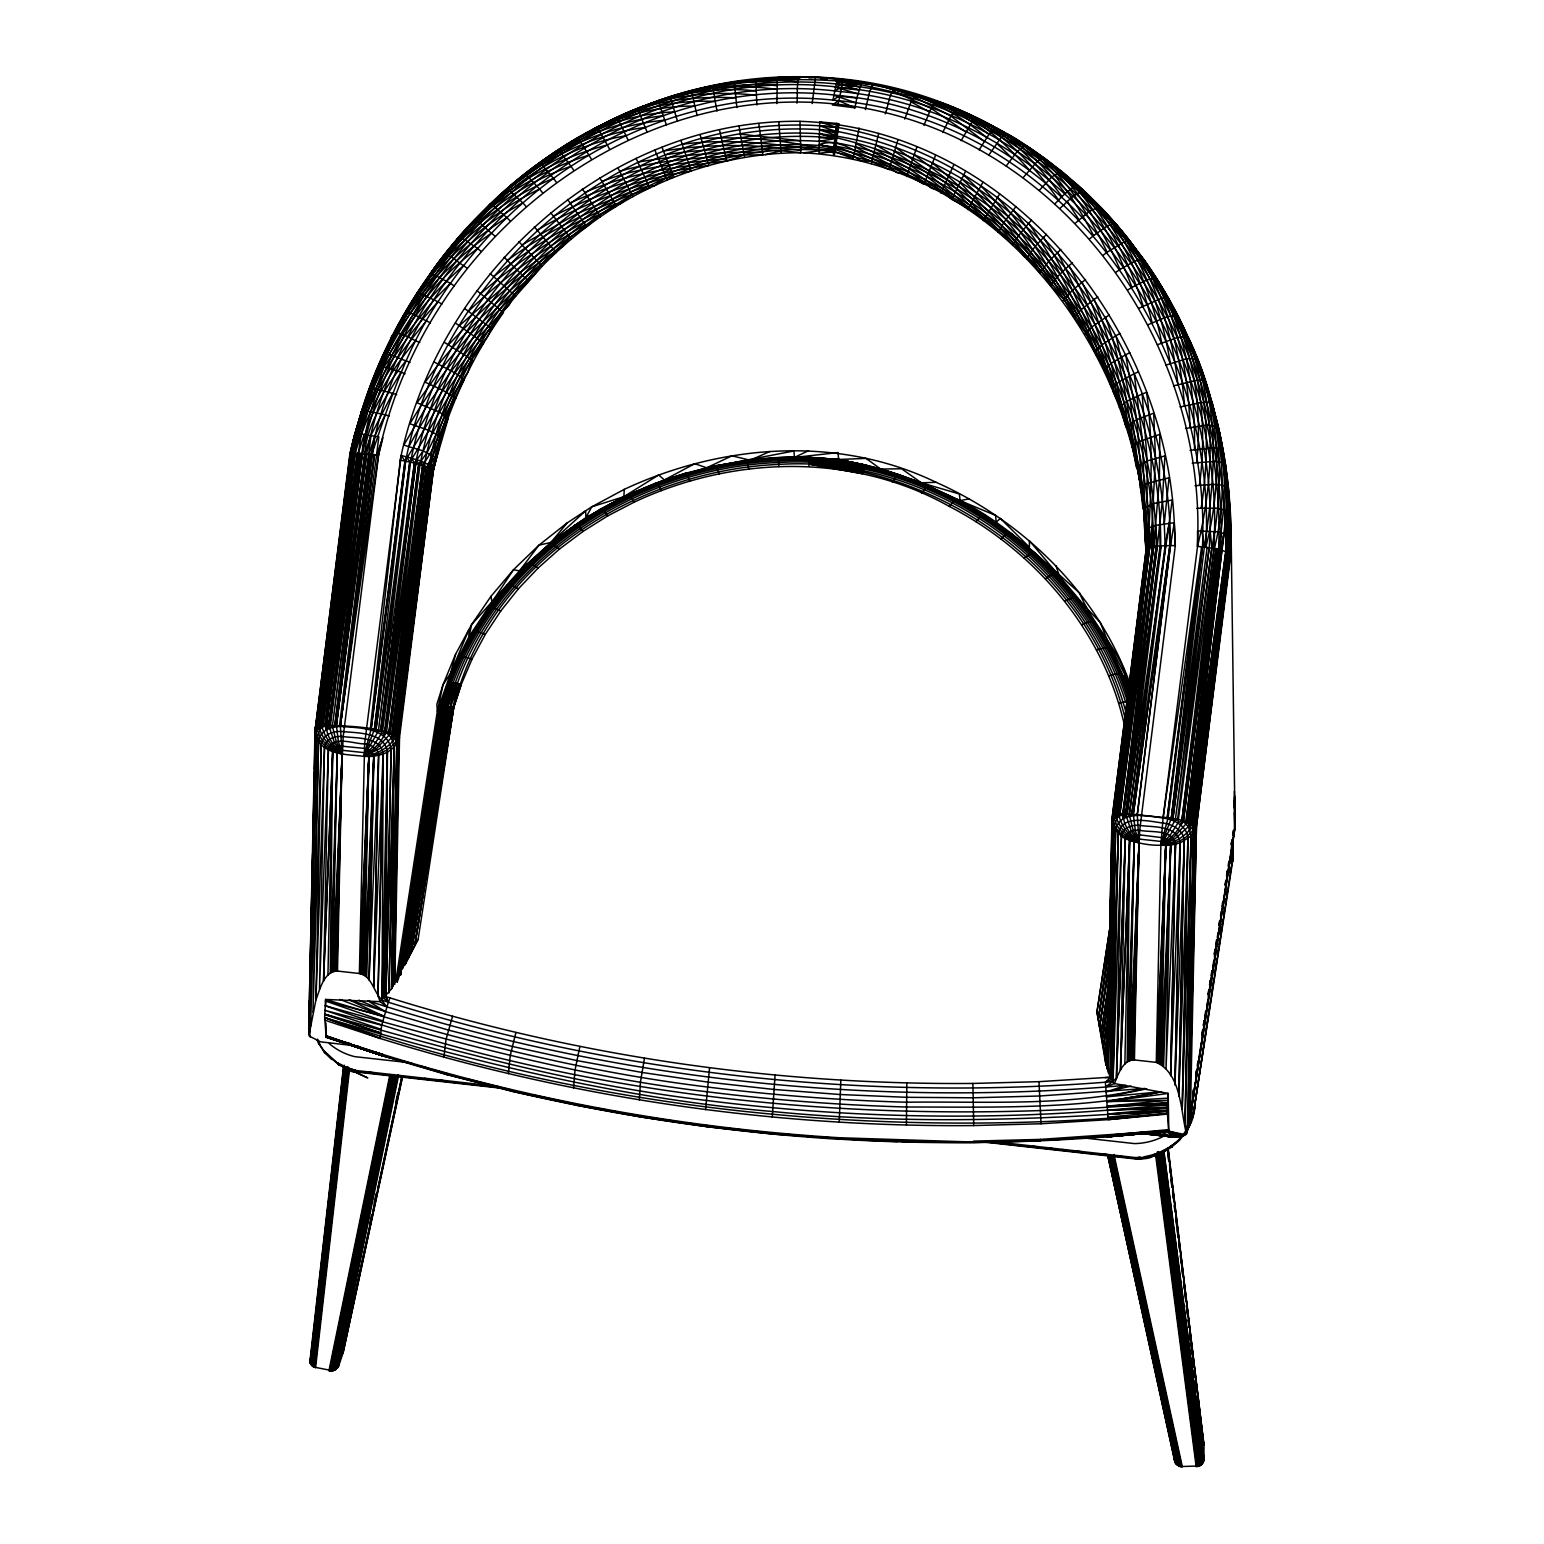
<?xml version="1.0" encoding="UTF-8"?>
<svg xmlns="http://www.w3.org/2000/svg" width="1544" height="1544" viewBox="0 0 1544 1544"><rect width="100%" height="100%" fill="white"/><g stroke="black" fill="none" stroke-linecap="round" stroke-linejoin="round"><path stroke-width="1.5" d="M325.977 1023.074L326.209 1037.24L384.514 1056.135L325.823 1035.696C491.397 1093.055 664.866 1127.101 839.743 1137.754L839.936 1139.202C949.502 1145.841 1059.551 1142.792 1168.654 1131.076L1167.245 1110.889L1168.19 1093.422L1114.459 1083.56L1105.755 1087.015C857.287 1106.315 605.016 1077.693 367.858 1000.782L385.228 1011.532L448.3 1030.06L512.164 1046.407L576.684 1060.535L641.822 1072.424L707.442 1082.054L773.467 1089.408L839.782 1094.503L906.309 1097.301L972.952 1097.803L1039.594 1096.008L1144.915 1088.501C1066.962 1106.778 985.709 1101.219 906.212 1102.223C839.55 1100.312 773.023 1095.217 706.862 1086.937C577.031 1071.131 450.443 1037.51 325.61 999.451L324.665 1017.612L326.209 1037.24L384.012 1056.308L412.209 1063.526M1232.787 841.152L1232.768 860.433L1231.224 863.308M1137.137 1133.026L1175.486 1137.195L1182.183 1136.326L1186.487 1134.01C1180.6 1111.043 1181.469 1073.698 1156.282 1062.388L1134.435 1059.937C1122.623 1059.763 1118.126 1074.759 1114.459 1083.56L1110.252 1077.21L1038.996 1081.668L972.894 1083.444L973.724 1125.576L1041.023 1123.762L1108.225 1119.651L1167.341 1114.112M1232.672 839.878L1232.594 861.494L1232.247 840.766M1040.559 1140.148L1047.7 1140.263M1186.487 1134.01L1188.899 1126.213L1193.377 829.591L1228.426 551.883C1235.74 429.907 1191.331 306.137 1108.032 216.758M973.724 1125.576C772.946 1127.294 571.917 1098.247 380.191 1038.456L381.696 1025.216L388.335 1002.23L385.788 996.633L387.409 752.16C384.996 732.358 357.957 733.053 343.714 731.663C334.72 730.409 321.982 734.153 321.21 744.768L315.941 999.836C319.878 989.82 323.796 971.234 337.499 971.06L359.366 973.511C372.143 975.924 373.667 992.541 382.005 1000.049L383.221 754.051C380.75 736.141 355.583 738.437 343.193 736.584C335.723 735.542 325.128 738.669 324.491 747.489L315.941 999.836L309.263 1033.843L315.458 735.118L309.456 1036.198L320.612 1041.853L358.517 1046.195M1197.411 546.344C1207.987 336.013 1052.661 127.554 838.083 104.316C622.174 80.481 421.937 247.407 378.473 455.017L340.356 725.641L342.073 753.858L337.499 971.06M776.864 103.583L777.404 77.644C1035.908 61.297 1241.743 300.269 1226.438 551.111L1192.103 823.454L1193.377 829.591C1177.879 850.783 1146.922 846.884 1125.325 838.72L1116.409 1078.252L1105.755 1087.015L1108.225 1119.651L1167.303 1113.494C883.805 1140.205 593.996 1112.085 324.665 1017.612L324.665 1017.612C470.901 1061.249 619.665 1098.537 772.154 1111.468C903.568 1124.534 1035.792 1120.384 1167.245 1110.348M799.985 121.32L800.796 152.721C1000.222 160.73 1144.992 359.25 1146.092 549.143L1145.494 529.225L1155.51 525.385L1174.289 522.721C1165.064 324.645 1006.032 128.171 799.985 121.32C607.178 119.023 438.207 275.527 400.128 460.17M1134.435 1059.937L1139.009 842.734L1137.272 814.518L1170.487 545.534C1170.448 352.881 1032.743 161.58 838.238 127.554L836.539 123.366L833.451 151.814L819.015 153.223L819.748 121.879L839.01 123.674L834.532 154.554M1234.64 795.72L1235.065 827.468L1188.899 1126.213L1195.365 829.765L1230.028 552.81C1231.745 503.73 1226.882 454.322 1212.947 407.114C1224.778 449.092 1230.722 492.632 1231.147 536.212L1235.065 827.468L1189.459 1122.893M394.743 984.512L399.529 737.453C376.562 725.854 348.423 726.278 322.928 725.178C314.03 723.306 313.335 732.512 316.617 738.418C325.417 755.402 347.902 754.398 363.94 756.309C373.011 750.268 382.043 742.297 385.595 731.721L391.404 737.839L394.26 747.084L391.5 988.874L380.152 1001.651L325.61 999.451L325.726 1006.534M1196.851 508.266L1217.27 508.227L1230.182 511.411L1230.935 554.373L1230.182 511.411L1225.357 463.586L1216.228 461.289L1192.2 463.161M1131.134 1086.088L1106.141 1091.936L1126.001 1085.316L1105.755 1087.015L1105.369 1082.209L1110.387 1077.442L1118.242 833.741C1121.465 813.939 1149.971 821.524 1162.497 822.971C1172.166 824.052 1183.804 830.17 1184.325 841.036L1174.945 1084.776L1180.137 842.928C1177.667 825.017 1152.519 827.314 1140.128 825.461C1132.64 824.419 1122.044 827.545 1121.426 836.365L1113.012 1081.611L1105.369 1082.209C864.158 1100.949 619.376 1074.373 388.335 1002.23L383.973 998.37L387.274 752.217L382.005 1000.049M383.973 998.37L387.409 752.16L394.26 747.084L399.529 737.453L433.188 470.997L439.326 446.37L433.188 470.997M1190.327 1117.875L1196.465 826.329L1230.471 553.312L1195.751 825.422L1193.377 829.591L1194.728 824.747L1189.112 1124.978L1196.465 826.329L1230.896 553.813L1231.147 536.212L1230.935 554.084M396.75 744.015L392.832 985.883L391.5 988.874L396.75 744.015L395.187 734.577L428.827 467.639C460.208 282.61 641.281 122.96 833.721 146.97L835.265 146.159L853.755 153.416L889.132 169.55L897.952 139.693M627.443 496.589C628.389 491.667 633.117 500.642 634.101 502.205C732.782 455.634 852.906 452.102 949.406 506.471C1034.962 550.745 1103.516 630.878 1124.592 725.873M1230.896 553.813L1231.147 536.212M398.448 740.888L392.832 985.883L394.434 979.9L398.815 736.546L432.436 469.743C466.751 286.296 642.362 131.838 833.471 151.158L853.157 158.627L859.101 128.017M1107.415 1063.99L1107.106 1059.377L1107.222 1068.699L1110.252 1077.21L1115.598 830.711C1118.782 809.288 1149.141 815.908 1163.076 818.05C1174.116 819.285 1187.432 826.272 1188.031 838.701L1182.221 1109.132L1191.042 836.076L1196.465 826.329C1179.018 815.502 1155.896 818.359 1136.442 814.441C1129.243 815.502 1112.085 809.114 1111.912 820.269L1146.266 548.776L1142.444 440.137L1134.203 373.745L1138.488 371.853M1107.106 1059.377L1106.778 1064.048L1112.22 816.93L1146.922 548.352L1147.173 460.942L1142.155 394.029L1146.594 392.311C1153.6 443.9 1151.187 496.145 1147.655 547.908L1114.652 814.807L1112.336 823.821L1106.971 1067.078L1096.954 1012.015L1110.908 921.401L1096.954 1012.015L1105.832 1064.453L1107.666 1052.603L1105.909 1064.974M1234.061 831.811L1188.398 1127.795L1193.686 832.891M336.882 971.022L342.073 753.858C334.218 746.408 325.842 736.43 326.44 725.043L362.473 453.222C405.667 237.313 616.346 59.618 840.824 87.448C1064.067 108.408 1227.982 330.107 1213.816 548.139L1177.898 823.106L1169.889 835.536L1160.876 845.186L1156.282 1062.388L1165.778 844.896L1160.991 841.441L1138.353 838.971L1134.222 841.383L1127.197 1062.079L1129.668 839.492L1133.643 835.478L1139.356 834.822L1164.215 837.929L1168.036 840.013L1170.68 844.066L1166.009 1068.68L1175.505 844.317C1173.093 828.645 1149.913 832.814 1139.704 830.267C1133.914 829.456 1125.73 831.869 1125.248 838.682L1116.409 1078.252L1121.426 836.365L1113.629 827.449L1107.222 1068.699L1112.394 823.994L1106.971 1067.078L1111.931 820.462M309.553 1000.319L308.761 1027.783L309.495 1023.035M309.707 993.081L311.116 925.628M311.27 918.39L312.641 853.349M312.853 843.699L314.223 778.639M314.416 769.008L315.343 727.224M309.456 1036.198L316.617 738.418L321.731 725.313L357.359 453.125L322.928 725.178L319.84 729.868C323.545 740.483 332.076 748.975 342.073 753.858L336.283 971.002M387.409 752.16L383.221 754.051L378.029 995.899L380.152 1001.651L386.733 1006.823L381.831 1000.203L388.335 1002.23L385.846 996.575L391.115 749.824C388.721 728.421 360.099 727.822 344.293 726.722C334.006 725.294 319.434 729.598 318.566 741.718L312.95 1012.189L321.21 744.768M324.491 747.489L319.492 989.376L328.389 749.844C331.999 734.384 355.332 744.459 364.635 743.822C370.849 744.517 378.319 748.454 378.666 755.421L373.706 986.693L383.105 754.07L373.86 756.27L369.093 979.803L378.57 755.441L373.706 986.693M373.86 756.27L371.12 751.137L364.307 748.377L339.429 745.945L335.53 747.161L332.732 750.616L323.526 981.096L328.389 749.844M327.946 975.21L332.655 751.696L342.073 753.858L335.666 971.041M664.981 154.902C709.854 147.394 755.692 147.626 800.796 152.721C735.87 152.721 671.486 172.079 616.403 206.259C589.229 223.166 564.274 243.508 541.925 266.437C522.586 289.056 500.063 310.942 486.939 337.557C453.897 374.188 431.008 419.833 405.01 461.038L370.29 728.98L400.263 460.189L410.472 462.138C448.204 269.389 634.623 108.312 835.42 131.086L819.497 125.836L838.238 127.554C634.777 102.599 443.726 265.471 405.609 461.135L371.139 729.096L363.94 756.309C377.836 756.251 392.736 749.631 398.815 736.546L433.806 467.388L420.856 460.884L401.228 455.461L364.635 743.822L359.366 973.511L368.862 756.02L364.828 752.7L340.684 750.133L337.248 753.047L330.262 973.202L332.655 751.696L323.526 981.096M369.093 979.803L373.783 756.29L368.881 756.579L364.268 975.364L373.783 756.29L368.862 756.02M394.125 747.199L388.953 992.946L394.26 747.084L385.846 996.575L389.995 997.887C578.286 1056.598 775.725 1085.123 972.894 1083.444M393.334 984.474L397.812 735.87L396.461 740.715L432.05 469.376L398.526 736.353L432.436 469.743C445.772 413.811 469.936 359.713 503.46 312.563L477.038 290.716M1113.629 827.449L1108.438 1073.196L1115.598 830.711L1110.387 1077.442L1105.002 1077.616M1113.012 1081.611L1118.242 833.741L1111.622 1079.526L1105.369 1082.209M1133.817 1059.898L1139.009 842.734L1129.571 840.573L1120.442 1069.973L1125.325 838.72M1124.862 1064.086L1129.571 840.573L1120.442 1069.973M1163.616 1066.132L1170.719 845.166L1165.797 845.456L1161.184 1064.241L1170.719 845.166L1180.137 842.928L1191.042 836.076L1185.001 1123.685L1187.182 1131.752L1193.551 833.046L1185.001 1123.685L1191.177 835.96L1188.34 826.716L1182.511 820.597L1216.189 548.564L1181.893 820.443C1179.635 831.367 1169.638 839.067 1160.876 845.186L1163.076 818.05L1197.546 546.364L1197.546 530.962L1217.772 531.831L1230.838 535.459L1230.838 553.698L1218.602 549.008L1197.546 546.364C1210.612 492.227 1215.514 434.597 1202.409 379.94C1187.336 321.673 1154.391 269.447 1115.772 223.938L1115.193 223.282C1040.579 136.625 929.893 82.257 815.521 77.605L812.163 103.544M1170.641 1075.57L1175.505 844.317L1170.641 1075.57L1180.041 842.947L1174.945 1084.776M1178.844 1096.066L1184.209 841.094L1178.844 1096.066L1187.915 838.778L1182.221 1109.132M402.328 1076.863L343.096 1352.833L338.31 1366.922L333.041 1370.84L313.683 1367.019L310.305 1363.294L310.19 1358.971M378.029 995.899L383.221 754.051M385.846 996.575L391.115 749.824M977.255 120.432L976.947 117.884L959.577 110.84M796.936 103.159C797.843 97.175 796.164 79.555 799.792 78.319M309.263 1033.843L313.335 870.526M313.625 858.522L316.617 738.418M1107.222 1068.699L1113.552 827.294L1118.667 814.19L1153.735 546.46L1159.39 479.759L1159.814 434.366L1139.028 441.642L1131.559 446.93M310.633 1026.181L318.566 741.718M331.439 972.431L337.248 753.047L332.635 971.832L343.193 736.584L378.608 455.036L382.912 437.763L376.601 454.727L340.356 725.641L344.293 726.722M363.033 974.65L368.881 756.579L363.94 756.309L374.381 729.579L409.797 462.003C434.559 422.844 455.75 380.538 483.6 342.942L455.422 323.024M1128.374 1061.307L1134.184 841.924L1129.571 1060.709L1139.704 830.267L1175.312 545.65L1174.289 522.721L1170.487 545.534L1156.282 546.113L1146.922 548.352L1136.751 419.64L1125.692 354.753L1129.841 352.707M1133.199 1059.879L1139.009 842.734L1135.284 830.267L1133.315 814.228L1169.87 545.534L1169.155 523.204L1172.186 500.024L1153.715 503.498L1143.023 508.787L1130.111 399.51L1116.023 335.666L1120.037 333.465M1159.969 1063.526L1165.797 845.456L1160.876 845.186L1168.075 817.973L1202.486 546.73C1211.615 335.144 1056.849 120.586 838.566 100.707C738.167 88.684 634.719 118.907 553.505 178.39C507.744 211.856 468.604 254.065 438.033 301.775C406.651 348.153 389.783 401.71 371.815 454.071L336.38 725.352L338.368 741.39L342.073 753.858L335.048 971.118M362.435 974.361L368.881 756.579L359.984 973.588M1132.601 1059.917L1139.009 842.734L1133.219 830.633L1129.668 816.274L1127.371 813.939L1161.281 545.727L1125.595 813.939L1131.289 831.232L1139.009 842.734L1131.984 1059.995M1159.351 1063.237L1165.797 845.456L1156.9 1062.465M361.817 974.11L368.881 756.579L360.582 973.724M366.7 977.255L373.783 756.29L365.484 976.233M1158.753 1062.986L1165.797 845.456L1157.517 1062.6M867.033 84.148L861.726 82.237C625.069 42.248 396.538 224.864 350.758 453.994L316.771 726.298L317.002 728.652L319.84 729.868L354.445 453.28L378.608 455.036M334.45 971.234L342.073 753.858L336.283 741.757L332.732 727.398L330.435 725.062L364.809 453.396C366.797 423.037 386.232 397.677 400.996 372.162L405.049 373.764M361.2 973.897L368.881 756.579M1145.88 550.475L1145.86 550.05C1144.915 448.648 1108.418 347.246 1040.965 271.03C1008.309 234.263 968.725 203.634 924.509 182.018C900.924 171.77 877.397 161.56 854.237 150.308C843.024 144.325 831.463 139.925 818.841 144.731C904.07 161.329 985.381 202.245 1042.393 268.907C1109.769 345.161 1146.246 446.621 1147.443 548.004L1113.687 815.174L1113.938 817.529L1116.775 818.745L1149.701 547.232C1151.399 362.898 1020.198 178.158 833.818 145.85L835.709 142.762C1023.44 175.784 1153.001 361.412 1153.735 546.46L1119.863 814.074L1116.775 818.745C1120.481 829.36 1128.992 837.852 1139.009 842.734L1131.385 1060.11M1158.135 1062.774L1165.797 845.456M333.851 971.388L342.073 753.858L334.353 742.355L328.679 725.043L362.473 453.222C368.9 396.287 395.708 343.308 424.639 294.537C456.098 244.936 496.55 200.99 543.913 166.173C628.562 103.66 736.584 72.414 841.499 84.534C1070.146 106.845 1228.406 326.845 1218.602 549.008L1186.101 823.84L1172.996 838.122L1160.876 845.186L1171.317 818.455L1207.176 547.232L1172.9 818.706L1174.54 821.273L1160.876 845.186C1174.559 843.757 1186.487 835.439 1194.284 824.457L1229.545 552.54L1195.751 825.422M1097.88 296.853L1094.175 299.382C1115.772 353.151 1125.943 410.492 1136.307 467.234L1147.173 460.942L1164.929 455.905L1162.323 501.549L1157.247 546.036L1123.356 813.92C1122.758 825.307 1131.134 835.304 1139.009 842.734L1130.768 1060.265M1162.4 1065.109L1170.719 845.166L1165.778 844.896M480.956 214.539L490.49 203.654C572.399 124.697 684.629 77.509 798.711 77.953M1160.876 845.186L1174.135 839.589L1188.34 826.716L1225.782 550.861L1227.962 510.041L1223.118 449.999L1214.124 447.856L1190.077 450.346M1230.838 535.459L1230.124 552.926L1228.349 487.46C1218.351 482.346 1205.922 485.318 1195.075 485.665M906.811 1082.942L906.424 1125.074M980.382 1141.653L1135.805 1159.004L1144.895 1158.193L1144.972 1156.572C1160.239 1153.851 1175.003 1146.092 1184.287 1133.412M634.101 502.205L607.853 515.831L582.995 531.426C581.355 529.65 575.198 521.949 574.021 527.141C634.082 485.627 705.82 462.351 778.562 458.414L778.485 457.719C819.15 455.133 859.738 461.116 898.164 474.548L898.589 476.034M395.631 982.061L437.338 711.186L436.875 704.276L442.974 684.861L455.596 654.212L471.634 624.587L519.537 570.836L550.976 542.427L585.929 517.587L623.911 496.666L624.239 489.371C721.144 444.035 838.102 434.906 936.108 482.307C1022.9 520.984 1096.51 592.375 1129.533 682.371M1172.398 1145.243L1172.05 1146.845L1169.85 1146.922M534.34 226.814L556.168 252.444L540.554 264.622L534.764 274.214L512.28 292.877L471.364 333.118L443.205 366.391L417.034 402.81L439.229 412.016L448.32 417.942L433.034 470.302L398.815 736.546M1069.181 179.104L1084.004 191.224L1100.293 208.44L1083.927 192.537L1083.502 190.51L1061.712 171.944L1025.93 145.985L998.794 129.812M1078.542 187.635L1078.137 185.589L1051.908 165.266M574.851 525.211L550.031 543.739L546.209 548.448M1159.911 286.354L1177.879 315.748L1187.973 338.966C1222.172 403.119 1225.511 477.675 1211.847 547.85L1175.409 819.15L1209.241 547.483C1224.315 331.806 1060.824 111.631 840.033 91.54C618.16 63.42 408.465 239.706 366.7 453.531L329.316 728.478M808.882 466.269L809.809 457.449L831.135 459.379M1044.072 159.939L1043.744 157.7L1017.515 141.546M1061.635 173.333L1061.268 171.172L1031.952 151.158M1199.437 485.221C1209.068 414.699 1197.449 339.14 1156.726 279.522L1143.911 259.624L1118.165 229.902M1134.222 841.383C1124.63 837.967 1115.308 830.904 1112.78 820.597L1147.655 547.908L1149.025 527.237L1150.782 547.001L1155.472 458.278L1153.696 413.155L1136.751 419.64L1125.904 426.974C1111.197 371.853 1095.757 316.346 1069.027 265.645L1072.404 262.847M527.122 565.413L550.59 543.372L559.681 548.873L582.995 531.426M319.84 729.868L318.913 725.699L354.445 453.28L349.774 454.727L349.774 456.098L361.373 412.19C397.04 298.455 475.224 198.5 578.382 138.439C662.183 85.171 764.029 72.626 861.108 82.971C965.656 98.99 1062.098 157.507 1126.618 241.018C1196.098 328.312 1225.492 440.715 1225.782 550.861M1171.529 1147.192L1179.732 1138.912M1229.95 534.745L1228.657 552.019C1230.529 510.002 1227.268 467.986 1218.351 426.82L1205.131 380.789L1197.507 359.501L1188.34 337.846L1178.091 316.636L1176.103 314.995M680.943 140.427L690.322 168.585L690.11 171.307C642.555 178.081 596.37 194.467 553.389 216.102L550.571 212.744M506.548 587.087L527.527 563.734L531.464 563.753L538.103 568.038L559.681 548.873M628.138 140.157L626.053 135.698C551.941 148.456 492.536 196.763 448.648 255.686C406.207 316.269 364.77 380.789 350.121 454.457L314.976 731.393L308.819 1026.818L315.401 734.944L352.186 453.608C374.13 351.588 429.753 257.134 508.864 188.812C584.713 130.391 677.681 77.316 776.632 85.596M840.824 1080.163L839.241 1122.237M363.94 756.309C375.038 754.842 385.788 749.535 393.025 740.869L427.476 467.041L391.404 737.839L381.329 747.933L363.94 756.309L377.604 732.396L380.635 730.659L415.645 463.354C451.311 277.92 625.725 120.992 819.111 133.768C1017.998 155.519 1162.188 351.897 1160.702 545.765L1125.595 813.939L1123.183 818.822L1122.005 814.344L1119.863 814.074L1156.282 546.113C1154.97 442.568 1117.933 338.889 1048.82 261.168C989.453 191.958 906.946 152.277 819.111 133.768L834.628 137.551L836.23 139.134L834.088 142.704C639.216 120.355 459.263 278.924 424.156 465.805L389.165 734.963L376.06 749.245L363.94 756.309L372.972 746.659L380.963 734.23L384.977 731.567L420.026 464.532L386.521 731.952L422.612 465.323C441.005 439.075 449.092 407.423 464.126 379.65L455.094 372.972L434.25 362.068M518.417 588.785L511.257 585.041L507.011 585.369L488.599 608.49L471.924 634.738L489.332 607.95L494.852 608.259L500.777 610.961L518.417 588.785L538.103 568.038M778.755 466.539L778.485 457.719L747.257 460.421L716.242 465.69L716.223 467.156M1189.941 829.746L1190.405 822.836L1188.34 826.716L1190.54 823.068L1192.103 823.454L1228.156 551.768L1228.484 534.05L1190.636 822.933L1226.11 550.976L1189.266 822.431L1186.101 823.84M1174.328 1459.678L1176.258 1464.291L1180.291 1466.568L1199.514 1465.97L1203.915 1460.663L1203.992 1445.358L1168.017 1149.894M396.673 394.704L392.581 393.315L371.023 435.176L334.836 725.236L332.732 727.398L336.38 725.352L371.197 453.994C411.515 242.061 620.128 68.515 839.338 95.593C1058.219 116.186 1218.737 333.407 1205.806 547.078C1223.929 477.752 1220.358 401.826 1188.069 336.997L1177.628 337.422L1157.421 344.737M1187.934 1126.522C1194.342 1124.514 1197.179 1089.755 1192.875 1116.756L1190.829 1118.261M1171.317 818.455L1202.486 546.73L1167.225 817.857L1201.637 546.673L1163.172 817.355L1171.317 818.455L1204.378 546.923C1213.603 484.526 1221.246 418.964 1197.16 358.69L1186.41 358.768L1165.971 365.098M1201.174 508.034C1211.229 443.417 1208.161 374.999 1177.879 315.748L1167.746 316.462L1147.829 324.78M309.9 1361.461L343.579 1065.669M310.112 1362.696L343.752 1067.001M310.305 1363.294L344.235 1065.206M310.556 1363.854L344.486 1065.785M310.865 1364.414L344.505 1068.718M311.212 1364.935L345.142 1066.865M311.618 1365.436L345.547 1067.348M312.081 1365.88L346.01 1067.811M312.583 1366.305L346.512 1068.236M313.123 1366.691L347.033 1068.602M313.683 1367.019L347.882 1066.557M314.3 1367.289L348.23 1069.22M314.918 1367.54L348.847 1069.452M315.574 1367.714L349.504 1069.645M1189.266 822.431L1224.025 532.796L1189.266 822.431L1220.667 549.471C1232.266 501.298 1223.446 451.388 1212.503 404.007L1209.164 402.366L1200.749 402.637L1180.06 406.998M405.609 461.135L374.381 729.579L366.237 728.478M1084.004 191.224L1115.772 223.938L1130.285 241.424L1156.61 278.538C1204.687 358.498 1238.134 454.708 1214.395 548.236L1181.893 820.443L1177.898 823.106M410.048 362.454L406.014 360.736C384.803 387.119 365.368 418.945 361.952 453.203L326.44 725.043L322.194 727.494C325.302 738.322 332.655 747.74 342.073 753.858C330.609 749.805 319.801 740.927 317.002 728.652L352.457 453.531C383.202 335.608 448.146 208.324 571.01 166.289L573.712 170.303M315.516 727.089L314.976 731.393L349.774 454.727M376.601 454.727L378.801 436.778L359.038 433.845L354.56 435.234L349.755 455.075C365.252 381.464 406.863 314.609 463.605 265.607L467.292 268.367M410.472 462.138L415.645 463.354L382.545 731.065L418.713 464.165L427.167 452.45L454.496 397.368L442.974 390.323L425.16 382.237C457.082 337.152 498.191 299.69 540.554 264.622L518.88 241.675M775.049 1075.126L772.27 1117.103M1146.266 548.776L1112.78 820.597L1147.443 548.004M1156.282 546.113L1122.816 813.939L1157.247 546.036L1155.51 525.385M350.758 453.994L315.902 726.741L350.584 454.09L355.718 434.211L350.121 454.457M317.736 725.931L352.186 453.608C372.451 374.922 410.241 297.374 477.617 248.507L481.207 251.46M326.44 725.043L360.833 453.164L325.9 725.062L359.791 453.145L325.051 725.101L358.305 453.106L361.431 433.922L367.916 411.148L384.051 366.797L404.914 335.743L434.289 299.594L450.404 283.363L454.187 285.91M366.7 453.531L332.481 725.14L369.17 453.782L374.825 435.91L385.209 414.834L389.3 416.012M336.38 725.352L370.444 453.917L334.836 725.236M340.356 725.641L374.478 454.438L340.317 726.51M371.139 729.096L405.01 461.038L401.228 455.461M380.963 734.23L414.41 463.046L423.191 450.925L452.527 395.882L467.755 372.393L472.039 359.713L444.344 342.324M380.635 730.659L416.359 459.417L418.713 464.165L383.954 736.391L386.386 732.3L388.914 732.551L422.612 465.323L420.856 460.884C458.124 273.192 639.1 117.711 834.551 138.169M415.645 463.354L424.156 465.805L390.304 732.956L426.009 466.481L392.33 733.554L389.165 734.963M504.155 257.288L528.395 281.124L514.152 294.865L509.366 304.728L477.733 337.75L451.466 370.849L426.627 406.4L403.795 445.116L423.191 450.925L436.161 457.661L430.988 468.72L397.348 735.581L393.025 740.869M1114.652 814.807L1148.504 547.637L1115.829 814.576L1116.775 818.745M1149.701 547.232L1115.868 814.749L1113.938 817.529C1116.717 829.823 1127.545 838.682 1139.009 842.734C1129.05 836.211 1121.118 825.963 1118.667 814.19L1152.789 546.576L1151.94 526.292L1152.403 546.653L1116.93 814.363L1113.938 817.529M1137.253 815.386L1170.41 545.534L1133.315 814.228L1129.668 816.274L1131.771 814.113L1165.701 545.572L1129.397 814.016L1165.16 545.572L1164.253 523.821L1169.059 477.791L1147.424 483.291L1140.128 487.865M337.287 752.507C327.695 749.091 318.373 742.027 315.844 731.721L319.994 725.487L354.811 453.222C363.612 394.511 398.815 344.544 438.033 301.775L441.893 304.11M1193.454 824.071L1228.426 551.883M319.994 725.487L355.178 453.203C363.94 402.656 394.222 359.366 426.511 320.805L430.448 322.947M388.914 732.551L424.832 462.332M430.988 468.72L396.518 735.195L430.216 468.257C465.207 284.25 641.416 127.901 833.606 148.957L834.686 152.103L833.393 154.323L833.451 151.814C783.445 145.194 732.782 137.435 682.216 144.306M789.949 77.953L799.425 77.316L777.404 77.644L734.249 81.909L736.893 107.501M395.438 737.395L393.469 733.96L391.404 737.839L393.623 734.191L428.827 467.639L435.08 456.58M1116.93 814.363L1152.789 546.576M1209.241 547.483L1172.9 818.706L1170.892 819.787M857.846 82.507L837.35 79.149L832.969 99.916L839.241 96.172L856.823 98.083L861.726 82.237M838.083 104.316L843.313 79.786L862.208 82.372M1119.111 816.371L1123.356 813.92L1160.162 545.785L1159.66 524.555M871.298 163.625L878.69 133.363M1123.356 813.92L1160.702 545.765M1165.16 545.572L1169.155 523.204L1126.251 817.355M1131.771 814.113L1169.87 545.534M1109.538 948.653L1098.305 1019.484L1111.005 931.148M1189.864 1125.325L1194.805 1106.816L1192.875 1116.756L1193.975 1109.152L1192.991 1110.039M1098.305 1019.484L1110.889 934.409M1099.598 1026.837L1109.422 960.657L1099.598 1026.837L1109.499 964.903M1109.48 976.985L1100.911 1034.19L1109.229 981.868M1109.229 995.841L1102.03 1040.791L1109.19 993.332M308.916 1024.695L309.63 1019.928L308.761 1027.783M1102.03 1040.791L1109.248 993.352M1109.306 1006.9L1103.169 1047.411L1107.704 1018.905M1104.095 1053.047L1107.878 1029.308M1188.398 1127.795L1195.268 1082.595M1195.982 1077.828L1201.406 1042.142M1202.12 1037.375L1206.096 1011.204M1206.81 1006.456L1207.543 1001.689M1208.257 996.941L1212.233 970.771M1212.947 966.004L1213.68 961.236M1214.395 956.489L1216.556 942.207M1217.29 937.459L1218.004 932.692M1219.084 925.551L1219.818 920.803M1220.532 916.036L1221.246 911.269M1221.979 906.521L1222.694 901.754M1225.222 885.098L1225.955 880.35M1226.669 875.583L1227.384 870.835M1228.117 866.068L1228.831 861.32M1232.691 839.685L1232.768 860.433L1194.149 1108.881L1210.708 999.2M1211.229 995.61L1213.68 979.128M1214.317 975.364L1216.826 958.67M1217.29 955.447L1218.332 948.402M1218.988 944.368L1219.76 938.945M1220.436 934.834L1221.516 927.674M1221.941 924.721L1222.636 920.031M1223.678 913.372L1224.431 908.219M1225.106 903.838L1225.859 898.762M1226.554 894.285L1227.287 889.305M1229.796 872.842L1230.51 868.017M397.194 982.235L439.017 710.375L446.969 685.883L458.703 658.477L463.721 657.011L472.117 658.902L485.298 634.391L500.777 610.961M1126.329 713.617C1086.609 564.39 932.499 454.554 778.678 464.416C636.572 470.264 488 563.27 453.801 707.017L418.135 939.254L405.203 964.556L444.923 706.882L403.003 967.76L443.128 707.287L400.417 975.132L441.603 707.847L399.413 974.631L440.387 708.58L398.333 978.857L439.5 709.41L445.483 706.785L453.897 707.036L461.309 684.301L472.117 658.902M458.703 658.477L446.853 686.906C448.32 680.943 456.985 683.336 461.309 684.301L453.801 707.017L414.718 945.719L451.485 706.747L411.322 952.204L449.15 706.612L408.253 958.38L446.949 706.669L405.203 964.556L445.483 706.785C498.963 510.331 746.37 404.547 928.851 487.441L927.905 485.704L897.759 474.336L892.451 482.403M1105.446 1061.674L1107.685 1047.469M1106.392 1063.739L1107.087 1058.701M1186.95 1132.505L1188.784 1120.616L1185.599 1134.705L1168.789 1131.212L1107.28 1136.731L1107.125 1135.149M1195.674 1075.473L1196.446 1070.687M1202.641 1030.292L1201.85 1035.078L1202.718 1030.215M1208.026 994.683L1208.836 989.878L1208.219 994.529M1210.303 980.363L1209.57 985.13L1210.419 980.247M1214.202 954.288L1215.031 949.463M1215.765 944.716L1216.498 939.968M1195.751 1075.396L1196.484 1070.648M1197.218 1065.881L1197.951 1061.133M1204.918 1015.933L1205.652 1011.166M1211.152 975.499L1211.886 970.732M1214.452 954.076L1215.186 949.328M1218.853 925.531L1219.586 920.784M1225.087 885.098L1225.82 880.331M1226.554 875.583L1227.287 870.816M1220.378 932.287L1221.111 927.539M1194.149 1108.881L1232.035 862.517L1232.151 840.94L1231.938 862.633L1231.417 841.827M1192.875 1116.756L1194.072 1109.017M397.329 981.868L439.5 709.41L439.017 710.375L438.901 711.437L447.432 684.996L439.615 709.294L459.514 657.802M399.394 974.65L440.542 708.445L448.262 684.243M440.542 708.445L449.42 683.664L441.989 707.673L400.417 975.132L441.796 707.75C459.649 643.037 499.754 585.716 551.401 543.295M402.984 967.76L443.611 707.133C463.49 632.828 513.669 568.906 576.452 525.539M1105.176 1059.879L1107.781 1043.204M1105.755 1063.855L1107.878 1048.916M1105.948 1065.437L1107.415 1055.961M405.203 964.556L445.753 706.747L452.624 683.085L443.611 707.133M408.253 958.38L447.895 706.592C486.051 561.842 633.214 466.288 778.543 460.865C930.337 451.967 1081.842 556.728 1127.583 701.825L1118.57 702.848M1108.457 1014.157L1109.21 1009.409M447.895 706.592L456.715 683.317L450.501 706.65L411.322 952.204L450.192 706.631C487.904 562.769 634.294 467.909 778.601 462.505C929.546 453.125 1080.047 557.673 1125.518 701.787M453.801 707.017L414.718 945.719L452.894 706.882L458.973 683.722L450.501 706.65M374.825 435.91L339.526 725.564L336.438 726.722M1196.6 462.505C1204.61 391.809 1186.178 317.311 1143.911 259.624L1115.772 223.938L1108.032 216.179M1188.34 337.846L1197.507 359.501L1212.503 404.007M709.564 1067.83L705.589 1109.673M685.768 474.664L686.057 473.004L689.898 481.226M854.971 107.829L838.566 100.707L832.351 104.973L854.971 107.829L856.823 98.083M867.303 466.983L866.609 465.342L837.774 459.282L835.246 467.967L808.998 464.146C951.664 473.641 1088.829 575.333 1124.592 716.204M328.93 1370.879L389.937 1074.527M329.605 1370.995L390.613 1074.663M330.281 1371.072L391.308 1074.74M330.976 1371.091L391.983 1074.759M331.671 1371.072L392.678 1074.72M333.041 1370.84L394.048 1074.508M334.353 1370.416L394.897 1076.419M397.522 1075.087L335.569 1369.779L396.113 1075.782M337.596 1368.003L397.985 1074.624M338.31 1366.922L398.642 1075.28M335.569 1369.779L396.48 1075.859M994.317 1141.691L1135.458 1157.575C1137.735 1159.853 1153.445 1159.197 1154.758 1154.198M644.485 1058.277L640.451 1082.016L639.332 1099.946M865.354 109.605L869.6 91.887L872.939 84.148C970.983 107.404 1062.928 160.885 1124.302 241.848C1191.814 328.602 1225.203 439.963 1220.667 549.471L1187.239 821.833L1220.146 549.355L1185.831 821.427L1183.302 821.176L1180.89 825.268L1182.511 820.597L1217.386 548.776L1183.457 820.829L1218.602 549.008C1225.087 508.458 1227.557 466.307 1217.791 426.105L1206.308 425.102L1185.58 428.499M377.218 371.892C401.382 308.202 449.323 253.776 506.857 217.569L510.176 220.908M343.54 1346.156L345.547 1336.776L343.733 1346.754M348.075 1325.041L350.083 1315.662M351.086 1310.972L355.101 1292.193M369.692 1224.16L371.699 1214.781M374.208 1203.046L376.234 1193.666M395.843 1102.165L397.85 1092.785M343.347 1349.707L402 1076.38M346.763 1332.646L372.104 1215.031M373.108 1210.322L376.543 1193.512M377.662 1189.15L401.942 1076.11M343.096 1352.833L402.695 1076.11M906.675 176.46L916.885 147.027M362.415 410.839L369.383 389.011C393.855 326.73 436.219 271.088 491.513 233.086L494.968 236.232M433.111 470.418L436.161 457.661M1192.508 1115.463L1193.975 1109.152M1205.324 382.545L1204.069 380.249L1197.372 380.075L1173.517 385.865M385.209 414.834L367.916 411.148L361.585 411.592L349.716 455.538L361.373 412.19L378.241 366.758L386.753 367.433L400.996 372.162M798.364 79.555L777.134 78.416L755.788 79.226L756.849 105.031M656.103 484.507L656.933 482.925L661.507 490.625M579.888 1046.485L575.024 1070.069L573.557 1087.941M433.034 470.302L432.764 466.327M354.869 434.655L349.735 455.673M419.929 464.493L420.856 460.884M431.992 469.337L427.379 466.983L428.209 463.76L433.188 455.326L440.638 436.508L428.827 430.371L409.913 423.789C438.013 375.829 474.606 333.658 514.152 294.865L490.22 273.635M624.239 489.371L591.719 506.837L567.246 522.856L538.952 545.167L513.457 569.775L469.029 636.649L450.694 673.087L442.974 684.861L437.338 711.186L450.694 673.087L455.596 654.212M885.252 113.831C888.012 107.636 889.518 90.363 895.288 89.841L907.968 93.238M394.434 979.9L392.601 986.307L418.135 939.254M515.889 1032.473L510.196 1055.884L508.381 1073.678M940.894 193.116L953.825 164.783M840.438 1138.507L840.09 1139.356C729.308 1132.466 619.105 1116.524 511.064 1090.99L510.717 1089.524M747.219 461.116L748.743 469.125M364.268 434.192L358.305 453.106L322.928 725.178L325.07 725.468L326.267 729.945L328.679 725.043L364.809 453.396L371.023 435.176M430.873 465.111L395.187 734.577L393.623 734.191M354.56 435.234L361.585 411.592M1031.469 220.059L1018.577 235.576L1012.787 245.129C995.243 226.717 974.515 210.66 951.702 199.369L965.521 171.423M904.765 119.062L911.018 101.865L916.074 94.512L886.681 88.027M447.779 251.788L459.572 236.271C498.133 191.668 550.359 159.9 607.294 144.943L609.591 149.266M359.038 433.845L352.457 453.531L318.913 725.699L317.002 728.652M452.566 1016.261L446.042 1039.459L443.9 1057.177M1167.92 1148.118L1162.092 1151.67L1163.771 1151.92L1163.964 1150.396M1189.054 1126.02L1192.026 1117.586M362.531 410.723L369.228 389.609C396.403 311.849 449.902 242.505 522.856 202.882L526.041 206.413M967.798 209.579L982.891 182.288M441.989 707.673L450.887 683.278M445.753 706.747L454.573 683.104M379.515 366.121C408.291 289.886 466.056 224.749 539.532 189.005L542.542 192.73M607.853 515.831L603.067 510.157L600.288 509.288L627.462 495.663L653.884 484.507M1168.075 300.366L1167.592 297.606L1161.59 298.185L1138.932 308.279M388.335 1002.23L389.995 997.887M923.93 125.296L931.128 108.447L936.783 101.248C988.237 117.479 1028.034 156.948 1058.566 200.025L1055.112 203.634M1156.186 280.892L1156.726 279.522L1154.661 278.653M1143.39 262.113L1143.969 260.666L1148.717 268.656M983.335 220.618L999.663 194.023M370.521 388.374L375.539 376.022M450.694 673.087L468.797 629.836L469.029 636.649L471.634 624.587L490.953 596.351L513.457 569.775L519.537 570.836L538.952 545.167L550.976 542.427L585.601 510.832L585.929 517.587L591.719 506.837L623.911 496.666L664.345 479.991L694.723 463.683L706.669 467.793L793.944 450.964L794.407 457.449L801.375 457.777M866.609 465.342L862.44 473.718L808.998 464.146M985.361 1141.846L1135.535 1158.425L1144.992 1158.019L1135.959 1158.656M998.331 232.469L1003.793 222.625L1015.875 206.606M388.586 346.223L381.407 362.28M390.381 342.189C391.867 323.314 410.82 340.105 419.814 342.382M935.51 155.384L923.93 184.296L890.135 164.494L854.836 146.95M942.708 132.514L950.834 116.051L957.068 109.045C1000.416 125.932 1034.982 159.553 1061.963 196.628L1058.566 200.025M369.228 389.609L376.331 373.86M387.255 349.928L384.089 356.297C386.039 350.546 400.707 359.733 406.014 360.736M961.101 140.716L972.044 121.918L976.947 117.884C1012.401 134.714 1041.872 162.352 1065.264 193.56L1061.963 196.628M1026.664 258.581L1035.098 246.48L1046.465 234.341M1185.715 1132.582L1178.67 1141.055L1170.796 1147.231M472.464 632.924L458.143 660.349L473.217 632.326L479.065 632.172L485.298 634.391M1234.409 829.437L1234.467 797.727M410.704 306.117L413.02 301.91M415.336 297.722L430.815 273.018L450.404 283.363M408.909 446.428C431.953 404.238 459.166 364.152 490.664 327.81L464.628 308.51M337.827 1063.025L346.686 1067.541C347.246 1070.127 355.371 1074.277 357.127 1070.918M921.517 493.347L927.905 485.704L957.376 499.581L957.917 501.124M1190.443 1123.453L1183.534 1134.242M1186.448 1131.347L1190.327 1124.476M1234.331 808.091L1234.389 791.358M438.033 301.775L417.787 292.395L395.11 332.057C427.977 264.777 483.639 206.973 553.505 178.39L556.38 182.25M979.108 149.884L988.971 134.367L995.591 127.65C1040.81 150.54 1071.169 191.668 1093.519 235.634L1089.717 238.78M426.125 281.973L444.537 254.721L459.572 236.271L477.617 248.507M439.249 263.02L405.358 313.49C410.569 310.46 420.47 318.836 426.511 320.805M395.187 332.172L402.444 320.399M1062.832 301.119L1072.366 290.291L1085.548 279.522M988.7 155.268L1001.188 137.397L1006.688 133.556C1054.687 158.935 1084.12 204.87 1107.183 252.193L1103.265 255.127M472.02 633.735L489.332 607.95M1084.892 334.373L1092.071 326.845L1109.364 314.841M949.406 506.471L954.231 500.584L957.376 499.581M1006.186 166.038L1017.303 151.37L1025.544 145.155C1071.343 173.449 1098.672 221.487 1120.018 269.447L1115.984 272.169M1103.844 370.039L1111.255 363.245L1125.692 354.753M575.526 1103.67L576.144 1105.311L576.935 1104.52M415.818 340.452C388.104 373.397 367.221 411.746 355.178 453.203L322.194 727.494M431.664 275.372L430.525 273.404C468.45 217.878 524.477 174.935 588.939 155.133L591.448 159.321M567.555 199.446L586.72 226.64L569.794 237.236L562.962 246.403C520.251 272.844 483.118 308.221 448.667 344.621M430.525 273.404C481.033 200.816 555.126 139.346 645.218 127.419L647.052 132.012M1119.323 407.346L1126.831 401.305L1142.155 394.029M1023.093 177.695L1037.471 161.194L1043.744 157.7C1086.686 189.372 1113.417 238.239 1132.022 287.377L1127.873 289.886M488.193 609.262L507.687 584.886M490.934 606.696L503.711 590.657M975.924 521.698C978.143 519.575 982.003 513.148 985.361 516.043L956.103 499.407M449.362 250.186L474.162 220.483L490.49 203.654L506.857 217.569M550.976 542.427L567.246 522.856M1039.401 190.221L1051.985 176.807L1061.268 171.172C1101.528 206.24 1127.487 255.455 1143.139 306.002M459.417 236.715L495.566 199.35M470.187 226.292L459.822 237.622L463.258 234.476M506.625 586.122L528.144 563.309M511.296 582.088L522.374 570.412M1060.13 208.228L1073.562 195.721L1083.502 190.51C1125.904 230.789 1150.454 286.2 1161.744 342.865M1000.879 538.895L1006.958 533.799L1010.915 533.298L1035.059 553.119L1057.215 574.735L1078.021 599.709L1054.552 573.075M499.233 196.937C542.658 152.354 601.446 123.23 663.244 115.684L666.352 124.832M487.692 208.44L490.973 205.178M599.805 177.811L616.403 206.259L599.149 214.693L587.299 226.235L585.466 224.633C543.411 248.873 503.653 277.399 468.643 311.116M1060.844 249.491L1048.82 261.168L1039.981 272.844L1001.979 225.501L959.442 181.999M498.963 196.146C543.584 153.088 603.164 126.415 664.75 120.123M1075.338 223.147L1089.369 211.374L1099.811 206.51C1140.244 249.24 1161.03 306.252 1170.352 363.458M511.469 186.631C555.319 145.02 613.451 113.716 674.67 111.921L677.507 121.165M490.471 204.155L495.566 199.504M498.982 196.416C552.559 147.105 619.646 104.876 694.877 106.15L697.212 115.568M499.503 197.478L508.034 189.777M459.572 325.495L520.328 272.304L569.794 237.236L571.087 239.166M527.179 564.448L550.59 543.372M532.313 560.781L535.787 557.693M1069.027 265.645L1057.254 276.801L1050.673 285.408C1024.849 246.731 995.784 209.907 961.372 178.467C923.177 155.867 881.103 139.867 837.504 131.472L835.207 132.688L819.285 129.812L834.937 134.965L836.23 139.134M534.726 167.524C585.273 125.913 648.827 98.314 715.181 101.441L717.014 111.033M1065.264 193.56L1073.562 187.056L1078.137 185.589C1115.115 223.127 1140.263 271.474 1152.094 322.677M1179.674 1139.877L1162.806 1152.114M1024.097 557.963L1032.145 552.829L1034.326 552.733L1035.754 554.759M480.859 293.476C516.719 262.364 556.458 235.537 599.149 214.693L600.365 216.758M818.841 144.731L833.683 147.491L835.265 146.159M636.07 158.356L649.792 187.885L631.805 194.428L619.781 204.271L615.265 204.117C571.82 222.799 530.827 247.079 493.848 276.53M1093.519 235.634L1107.376 225.887L1115.193 223.282C1160.663 272.67 1179.655 340.182 1184.48 405.802M547.888 158.511L558.716 150.135L597.123 126.917L607.294 144.943M549.722 544.414L575.545 525.211M1172.205 1145.359C1162.149 1154.236 1148.659 1157.691 1135.535 1158.425M1094.175 299.382L1081.263 309.533L1074.257 317.427C1047.758 270.451 1019.001 224.034 980.575 185.705M1045.404 578.73C1048.415 576.684 1055.806 570.99 1057.968 576.414M574.117 140.986C627.752 106.555 691.268 83.723 755.788 90.922M1107.183 252.193L1124.302 241.848L1128.432 240.652L1130.304 242.524M507.59 260.318C545.572 232.469 587.839 211.103 631.805 194.428L632.886 196.628M662.009 147.22L673.667 177.367L666.197 177.753L654.173 185.898L648.789 185.647L630.512 191.861L577.726 213.304L522.104 244.84M587.897 133.672L591.68 131.259M1120.018 269.447L1134.763 261.129L1143.216 259.025C1175.872 308.665 1188.282 368.842 1189.999 427.514M574.349 525.558L600.712 508.999M574.078 526.195C608.471 502.784 646.453 484.932 686.366 473.178M623.911 496.666L658.69 474.934L664.345 479.991L706.669 467.793L731.952 455.827L750.23 460.247L759.532 459.649M1172.05 1146.845L1163.365 1152.191L1203.567 1461.879M1064.665 601.079L1073.91 597.238L1077.789 598.725M1116.023 335.666L1102.069 344.756L1094.754 351.897C1071.729 302.392 1047.797 252.521 1013.192 209.849M1174.54 821.273L1177.551 819.536L1211.847 547.85L1210.187 531.194M1132.022 287.377L1147.115 279.792L1155.877 277.959C1185.638 329.702 1195.596 390.497 1194.477 449.574M537.37 230.095C577.379 206.298 621.441 190.086 666.197 177.753L667.124 180.05M369.383 389.011L375.462 388.798L392.581 393.315M373.957 730.91L375.983 729.829L410.55 462.158L378.473 730.273L414.41 463.046L411.495 458.008M600.288 509.288L628.003 494.813M631.824 112.229L656.528 102.232M1081.707 624.837C1085.509 623.101 1093.557 618.835 1095.796 624.471L1111.159 650.526L1094.986 622.695M609.359 121.783L597.123 126.917M446.583 1073.176L446.949 1074.643L511.392 1091.183L576.51 1105.099M789.756 457.757L794.407 457.449L808.554 450.674M626.053 135.698L617.349 117.884C666.699 94.338 721.569 78.069 776.728 82.43M1134.203 373.745L1119.323 381.657L1111.834 388.065C1093.403 336.052 1072.829 284.27 1043.435 237.371M834.281 90.806L840.727 87.892L858.696 90.034L841.499 84.534L834.957 87.024L857.769 93.779M750.23 460.247L769.993 451.446M617.349 117.884C653.788 99.684 695.456 96.153 735.581 97.812M627.636 495.064L656.528 482.789M1153.58 1155.201L1159.969 1152.557M1163.771 1151.92L1154.043 1155.723L1160.625 1153.021L1201.251 1464.947M326.073 1037.066L383.626 1056.096L447.316 1074.836L455.171 1075.84M570.161 202.92C614.3 182.906 661.083 171.654 708.793 165.478L700.107 134.656M1096.452 649.85L1106.662 647.457L1110.908 649.522M582.377 188.966L584.79 192.517C629.856 172.426 678.26 166.675 726.645 160.962L719.485 129.908M340.935 1064.569L339.159 1064.974L337.962 1063.102M1133.354 815.599L1136.442 814.441M758.837 123.501L762.89 154.863L744.15 154.998L727.301 160.846L726.008 158.549C683.973 163.432 641.86 165.787 602.025 181.439M645.218 127.419L637.46 108.369C675.133 94.474 716.262 90.826 756.077 95.245M656.239 483.002L686.057 473.004M656.084 483.581L685.748 473.757M674.824 96.191C714.197 82.739 756.56 76.293 798.016 81.967M664.615 99.511L670.308 96.712C704.682 86.58 741.159 84.225 776.593 89.398M1108.766 675.905C1120.558 671.293 1127.197 675.5 1128.452 689.608M674.902 96.365L681.29 94.57M685.536 93.373L712.981 85.788L734.481 82.006L734.828 82.932M617.697 167.601L619.704 171.307C660.06 159.457 702.192 157.72 744.15 154.998L744.671 157.43M835.613 83.878L842.136 82.218L860.394 84.534L913.623 96.577L950.834 116.051L984.203 141.373M685.845 473.197L716.59 465.728L747.354 460.633M765.322 154.651L780.974 150.81L778.813 121.86M1154.661 1155.684L1135.805 1159.004M718.037 85.653L734.481 82.006M637.846 162.12C678.627 155.346 720.681 151.409 762.466 152.412M1146.845 1088.829L1106.527 1096.838L1161.165 1091.762C1077.538 1109.904 991.229 1106.951 906.154 1107.009C839.338 1105.099 772.676 1099.984 706.361 1091.685C576.491 1076.554 450.597 1040.926 325.108 1005.665C593.822 1102.416 884.114 1128.22 1167.515 1102.57M794.407 457.449L838.102 452.566L838.566 459.475L880.755 469.067L921.421 482.828L960.059 500.603L969.149 498.866M1161.474 1091.84L1106.894 1101.605L1167.65 1100.409L1107.241 1106.141L1167.418 1104.616C1014.041 1121.311 858.753 1119.825 705.704 1100.351C575.931 1085.027 449.922 1050.074 324.703 1014.099L380.442 1032.878L324.684 1014.582M737.183 82.546L741.911 81.736M746.62 80.925L753.704 79.728M1140.225 1157.112L1136.152 1157.807L1144.895 1158.193M720.623 465.516L744.999 461.482M818.88 141.276L834.493 138.786L818.976 137.59M663.495 151.042C708.793 143.438 755.151 144.229 800.603 150.25M1138.121 1158.27L1144.548 1157.382M803.864 152.798L833.606 148.957M736.99 82.681L741.313 82.141M749.94 81.079L754.263 80.558M763.508 79.439L799.078 77.2M1120.732 1134.57L1125.248 1134.049M1133.257 1134.01L1107.28 1136.731L1168.789 1131.212L1184.036 1135.612M1135.458 1157.575L1145.011 1157.479M1120.944 1134.782L1127.795 1134.107M1136.944 1133.199L1143.795 1132.524M1108.052 1117.142L1167.264 1111.526L1107.82 1113.996L1167.283 1108.36L1107.55 1110.31L1167.303 1107.009M1175.486 1137.195L1168.673 1131.115L1107.299 1136.963L1107.222 1135.361L1168.403 1129.648M1135.651 1158.907L1144.992 1158.019M1168.673 1131.115L1107.299 1136.809L1166.724 1131.385L1173.035 1137.04L1137.484 1133.026M1111.95 1135.689L1102.455 1136.442M1121.407 1134.821L1130.864 1133.971M747.219 460.575C808.824 451.311 871.376 461.405 928.369 485.935M1052.448 1139.24L1059.57 1138.719M777.713 77.76L755.788 79.226M768.449 79.439L773.254 79.091M1052.468 1139.935L1069.124 1138.777M1078.658 1138.102L1092.94 1137.117M1027.629 256.709L1024.907 256.883C997.115 222.587 966.119 190.626 932.016 162.699M764.183 459.359L778.137 458.491M973.453 1141.132L1040.386 1139.395L1168.499 1130.555L1107.28 1136.268L1040.444 1140.302L973.531 1142.039L839.743 1137.754M1167.804 1098.209L1106.894 1101.605L1168.19 1093.422L1168.789 1131.212L1173.035 1137.04L1136.056 1132.794M1107.82 1113.996L1167.245 1110.889M1107.241 1106.141L1167.476 1103.111M838.566 459.475L865.991 458.394L880.755 469.067L901.619 468.778L921.421 482.828L959.403 493.983L960.059 500.603C1005.935 523.242 1041.737 559.681 1079.642 592.992C1093.133 626.999 1123.144 651.877 1129.571 689.068M701.169 138.574C740.58 136.239 780.26 139.713 818.86 147.896M808.998 77.991L815.521 77.605M921.421 482.828L936.108 482.307M1154.236 1131.984L1160.49 1131.887L1173.035 1137.04L1136.191 1132.601M778.485 458.568L837.446 459.63L866.184 465.535L837.485 459.572L809.693 457.68L837.774 459.282L866.937 465.516L838.025 459.417L809.924 457.603M906.54 1140.591L906.714 1142.039L973.743 1142.502L1040.559 1140.765L1040.386 1139.395M1170.487 545.534L1175.196 545.65L1174.289 522.721M907.177 174.125L896.91 172.619L889.537 167.196L871.627 161.232L861.262 160.865L853.388 156.195L834.918 149.305L833.683 147.491M861.687 1140.032L773.37 1134.087L773.139 1132.64M866.454 1140.244L897.411 1141.556M902.178 1141.749L906.714 1142.039M815.328 458.414L836.25 459.379M739.074 126.183L740.348 134.135L800.12 140.755M814.73 458.433L828.8 459.359M809.693 457.68L837.446 459.63L865.682 466.095M820.636 79.053L827.179 79.516M809.558 458.298L837.099 460.344L865.103 467.021L836.732 461.424L809.423 459.282L836.694 461.598L864.486 468.276M783.503 1134.126L792.998 1134.859M802.475 1135.593L811.97 1136.326M823.84 1137.233L833.316 1137.967M417.42 292.762L419.099 293.63M325.244 1052.815L318.45 1042.856L324.394 1052.313L332.578 1059.512L323.622 1050.595L338.117 1063.584M809.268 460.614L836.288 463.065L863.829 469.839L835.883 464.802L809.133 462.235L835.825 465.053L863.135 471.673L835.265 467.871M844.105 80.886L840.11 80.5L844.143 81.079L843.371 79.767M407.327 1062.504L354.695 1056.636A59.83 53.731 -3.9 0 1 329.277 1043.59M1079.488 1137.465L1134.493 1143.602A59.83 53.731 -3.9 0 0 1163.018 1136.577M504.541 1088.597L356.008 1071.999L355.66 1070.61L346.686 1067.541L355.641 1070.455L496.782 1086.339M369.113 1072.25L373.899 1072.791M424.233 1078.407L429.02 1078.947M438.612 1080.009L443.417 1080.549M479.373 1084.544L484.16 1085.085M493.752 1086.165L498.538 1086.686M992.329 1141.769L997.115 1142.29M1006.707 1143.371L1011.494 1143.892M1033.071 1146.304L1037.877 1146.845M1047.45 1147.906L1052.255 1148.446M1061.847 1149.508L1066.634 1150.048M1076.226 1151.11L1081.012 1151.65M1102.59 1154.063L1107.376 1154.584M1116.968 1155.665L1121.755 1156.205M338.136 1064.048C420.45 1102.455 299.266 1046.504 355.776 1071.459L504.907 1088.192M710.259 1126.29L717.342 1127.081M724.426 1127.873L731.509 1128.664M738.592 1129.455L745.675 1130.247M752.758 1131.038L759.841 1131.829M766.924 1132.62L771.653 1133.142M706.843 1125.248L707.113 1126.695L773.37 1134.087M851.053 81.948L855.646 82.507M836.25 81.485L842.136 82.218M861.108 82.971L837.774 79.284M859.583 86.908L841.499 84.495L860.394 84.534L842.233 81.967L836.829 79.902M851.014 81.832L857.924 82.758M1140.051 1132.485L1173.035 1137.04L1154.468 1132.582M646.859 1117.084L651.549 1117.779M656.258 1118.454L663.283 1119.496M667.992 1120.191L672.682 1120.867M677.372 1121.562L682.062 1122.256M689.106 1123.279L693.816 1123.974M698.506 1124.65L705.55 1125.692M640.934 1115.579L641.242 1117.045L707.113 1126.695M1144.895 1132.64L1173.035 1137.04L1150.608 1132.543M894.96 88.857L872.939 84.148M1145.551 1132.37L1173.035 1137.04M833.606 95.149L855.878 102.811M579.27 1104.944L590.908 1107.067M595.579 1107.916L607.217 1110.039M611.887 1110.889L616.538 1111.738M628.196 1113.861L632.847 1114.71M637.498 1115.54L642.169 1116.389M575.854 1105.137L641.242 1117.045M349.928 1043.3L334.816 1039.845L384.012 1056.308L325.88 1036.256L383.356 1055.536L447.779 1074.643L511.797 1090.971M864.949 465.593L838.315 460.884M834.686 152.103L871.627 161.232M535.363 1095.449L574.619 1104.018M930.241 100.553L957.415 109.971L916.403 95.496L916.48 97.272M466.597 1078.754L503.151 1088.076M507.706 1089.234L512.28 1090.411M446.718 1074.084C618.218 1120.712 796.086 1143.621 973.801 1141.884L973.531 1142.039M358.806 1000.145L385.228 1011.532L349.118 999.779L383.858 1016.241L325.475 1001.014L382.68 1020.854M381.696 1025.216L324.838 1010.316L380.943 1029.269M951.702 199.369L941.551 190.896L931.418 188.194C908.856 169.3 881.74 156.446 855.53 143.36M1137.272 814.518L1141.209 815.599M916.403 95.496L937.111 102.194M421.222 1066.171L427.997 1068.139M432.513 1069.471L446.062 1073.427M356.703 1071.671L347.632 1069.278L338.541 1064.665M356.645 1071.729L348.249 1069.143L356.953 1071.227L350.99 1069.297M894.42 88.722C928.407 97.774 959.828 115.009 986.674 137.628M819.748 121.879L835.979 127.148M342.749 1041.775L382.893 1054.861L376.253 1052.429M324.761 1020.14L380.191 1038.456L324.665 1017.612L380.191 1038.456M325.919 1036.545L383.626 1056.096L326.016 1036.989M355.988 1071.961L347.168 1069.046L356.22 1072.038M325.88 1036.371L383.221 1054.61M355.776 1071.459L346.84 1068.467L355.641 1070.455M424.156 465.805L427.379 466.983M915.495 94.377C942.168 103.159 967.007 116.919 988.971 134.367M898.434 475.108L928.697 486.514M1177.86 1137.137L1168.789 1131.212L1182.183 1136.326M339.815 999.431L383.858 1016.241M998.756 131.086L1007.074 134.424L1025.93 145.985M892.76 90.961L931.128 108.447L965.753 131.935M960.059 500.603L995.591 515.426L996.189 522.162L1000.358 518.398L1029.385 547.232L1029.423 540.747L1085.258 606.657L1100.293 622.483L1107.28 640.258L1129.224 683.143M988.063 125.006L996.729 128.654L977.294 118.791L996.729 128.654M936.146 101.113C973.55 114.295 1003.388 140.755 1029.25 169.975M959.403 110.859L969.342 115.26M927.268 485.82L957.743 500.198M926.516 486.302C1018.77 525.057 1096.858 601.562 1127.892 697.772M998.717 129.638L1007.074 134.424M1168.789 1131.212L1180.099 1136.847M911.018 101.865L929.411 111.998M874.348 148.513L908.76 168.47L941.551 190.896M875.313 144.808C902.449 159.92 929.237 176.383 952.416 197.169M956.836 499.31L984.956 515.407M961.873 503.383L965.811 505.66M969.767 507.918L973.704 510.176M1121.426 836.365L1125.248 838.682M961.372 178.467C1082.074 249.491 1156.572 385.382 1164.253 523.821M893.976 151.003L927.519 173.275L968.571 207.456M895.231 147.24L944.909 182.327L984.165 218.553M318.701 1043.86L320.206 1045.307L317.543 1039.17M984.339 515.117L1011.552 534.899L1005.993 531.059M983.528 515.136L1011.359 533.954M985.554 516.989L1002.268 528.511M913.778 154.477L946.433 178.988L999.219 230.461M463.605 265.607C458.8 263.271 448.358 252.502 444.884 255.571M330.184 1057.408L339.159 1064.974M1010.239 532.95L1035.541 553.813M1009.332 532.931L1033.882 553.234M1068.39 179.046L1076.843 186.206M491.513 233.086C487.557 230.635 476.826 218.148 474.626 221.448M1083.927 192.537C1142.116 238.857 1169.927 312.39 1177.937 384.437M963.398 174.935C998.003 206.549 1026.953 243.952 1051.696 283.652L1051.561 286.547L1063.874 299.44M996.594 143.225L1011.938 157.99M1034.326 552.733L1057.736 575.449M1039.17 558.098L1051.136 569.755M1033.341 552.636C1075.724 591.062 1109.692 639.448 1127.911 693.893M454.496 397.368L455.769 398.603M440.638 436.508L441.777 437.627M716.377 465.516L719.06 474.047M472.039 359.713L473.41 361.084M323.854 1051.561L331.613 1059.435M490.664 327.81L492.053 329.297M522.856 202.882L507.493 188.677M1056.424 574.291L1076.4 597.47L1095.796 624.471M514.152 294.865L515.561 296.506M997.173 197.362C1029.134 232.623 1053.143 273.963 1075.28 315.825L1075.299 319.106L1085.934 332.848M539.532 189.005L525.114 173.507L525.79 175.225M553.389 216.102L569.794 237.236M540.554 264.622L541.925 266.437M1202.12 1440.706L1203.509 1442.887L1167.978 1148.369M553.505 178.39L540.072 162.892M1077.249 597.972L1095.564 623.467M417.633 293.514L418.424 294.615M1028.613 223.185C1056.636 263.542 1079.874 308.317 1096.008 354.425L1104.848 368.649M571.01 166.289L558.716 150.135M394.627 335.087L393.971 334.122L383.53 355.409L378.705 368.263M584.79 192.517L599.149 214.693M1067.097 201.338L1079.005 219.788M406.4 456.677L409.797 462.003L375.983 729.829L377.604 732.396M835.207 132.688L836.829 135.37M588.939 155.133L577.591 137.686L578.44 139.732M1094.098 622.116L1109.403 648.055L1122.179 675.114L1128.432 692.31M1190.54 823.068L1192.354 826.272M619.704 171.307L631.805 194.428M1057.621 252.386L1084.081 307.082L1099.482 346.821L1112.819 386.753L1113.398 392.099L1120.269 406.091M1168.557 299.092L1175.158 313.007M1110.31 648.692L1123.993 677.681L1123.743 676.658M835.883 127.785L837.504 131.472M1082.016 282.185C1107.222 333.89 1116.93 391.172 1132.389 445.791M316.887 1039.672L319.28 1044.69M309.34 1034.615L310.383 1037.105M654.888 150.058L666.197 177.753M1124.939 675.925L1129.301 686.81M691.924 91.559L691.461 90.614L694.877 106.15M713.328 86.696L712.807 85.711L715.181 101.441M1123.125 675.789L1128.625 690.882M1112.336 823.821L1113.552 827.294M690.322 168.585L691.133 170.94M663.244 115.684L658.226 100.611L670.308 96.712L674.67 111.921M1055.98 565.722L1059.184 575.507M1105.523 317.215C1125.209 371.892 1130.382 430.216 1140.823 486.823M1205.555 381.561L1212.349 404.933M1113.957 1154.526L1182.337 1466.8M1113.784 1156.861L1181.662 1466.781M1113.108 1156.784L1180.967 1466.704M1112.433 1156.649L1180.291 1466.568M1111.757 1156.456L1179.635 1466.395M1110.503 1155.954L1178.381 1465.874M1109.364 1155.24L1177.242 1465.159M1176.258 1464.291L1107.608 1155.105M1108.167 1156.07L1175.447 1463.268L1108.553 1156.533M1107.878 1155.781L1174.849 1462.129M744.15 154.998L740.348 134.135M490.953 596.351L492.092 602.392M1201.83 530.943L1204.378 546.923M1143.641 515.696L1146.092 549.143M1164.041 1152.094L1204.031 1459.427M1163.616 1150.956L1203.915 1460.663M1162.381 1150.936L1202.988 1463.017M1162.014 1151.457L1202.622 1463.558M1161.59 1151.959L1202.216 1464.059M1161.127 1152.442L1201.753 1464.523M1160.084 1153.252L1200.711 1465.333M1159.505 1153.58L1200.132 1465.681M1158.579 1151.496L1199.514 1465.97M1157.961 1151.747L1198.877 1466.221M1157.305 1151.94L1198.221 1466.414M1156.938 1154.468L1197.565 1466.549M1156.263 1154.545L1196.87 1466.646M1155.568 1154.584L1196.195 1466.684M780.974 150.81L781.303 153.281M1167.939 1153.715L1168.808 1160.856M1169.676 1167.997L1170.255 1172.745M1171.124 1179.886L1171.993 1187.027M1172.571 1191.794L1173.44 1198.935M1174.309 1206.076L1174.888 1210.843M1175.737 1217.984L1176.605 1225.125M1177.184 1229.873L1178.053 1237.014M1178.921 1244.155L1179.5 1248.922M1180.369 1256.063L1181.237 1263.204M1181.816 1267.971L1182.685 1275.112M1183.553 1282.253L1184.422 1289.394M1185.001 1294.142L1185.869 1301.283M1186.448 1306.05L1187.606 1315.565M1188.185 1320.332L1189.034 1327.473M1189.613 1332.24L1190.482 1339.381M1191.061 1344.129L1192.219 1353.663M1192.798 1358.411L1193.666 1365.571M1194.245 1370.319L1195.114 1377.46M1195.693 1382.227L1196.561 1389.368M1197.43 1396.509L1198.298 1403.65M1198.877 1408.418L1199.746 1415.559M1200.325 1420.306L1201.483 1429.841L1198.877 1408.224M1202.062 1434.588L1202.911 1441.729L1202.062 1434.55M1191.061 1349.726L1191.64 1354.513M1168.094 1147.694L1203.992 1445.358M1167.997 1152.171L1168.692 1161.165M1169.445 1164.137L1170.603 1173.71M1171.163 1178.497L1171.838 1187.452M1172.61 1190.463L1173.768 1200.035M1174.347 1204.822L1175.216 1212.001M1175.795 1216.788L1178.381 1238.327M1178.96 1243.113L1179.828 1250.293M1180.407 1255.079L1183.013 1276.618M1183.572 1281.404L1184.441 1288.584M1185.02 1293.37L1185.889 1300.55M1186.467 1305.336L1187.626 1314.909M1188.204 1319.695L1189.073 1326.875M1189.652 1331.661L1190.115 1340.346M1191.08 1343.608L1192.238 1353.181M1192.817 1357.967L1193.261 1366.633M1194.265 1369.933L1195.133 1377.113M1195.712 1381.899L1196.851 1391.472M1197.43 1396.259L1197.835 1404.866M1192.605 1361.769L1193.184 1366.556M1234.409 800.352L1234.853 828.645L1234.447 812.646M1041.023 1123.762L1038.996 1081.668M1146.864 528.241L1147.636 547.927M1214.105 531.464L1214.395 548.236M1193.859 1092.978A59.83 53.731 -3.9 0 1 1192.856 1099.618M1231.958 841.769A447.162 401.556 -3.9 0 1 1231.822 846.459M1145.86 549.606L1144.953 530.171L1145.86 549.606M316.153 726.529L315.844 731.721L316.153 726.529M309.649 1024.965L308.935 1029.713L309.649 1024.965M1232.073 839.897L1231.359 844.664L1232.054 839.897M1233.521 830.382L1232.807 835.13L1233.521 830.382M1107.781 1038.842L1104.867 1057.833L1107.859 1038.919M1190.231 1111.101L1189.498 1115.868L1190.25 1111.082M1193.512 1089.717L1192.759 1094.484L1193.551 1089.678M1204.088 1020.777L1203.374 1025.525L1204.185 1020.681M1111.719 1135.593L1107.222 1136.114L1111.796 1135.67M1147.424 1132.524L1137.967 1133.508L1147.404 1132.447M1168.654 1131.076L1107.28 1136.268L1168.654 1131.076M1144.76 1157.981L1138.16 1158.483L1144.76 1157.981"/></g></svg>
